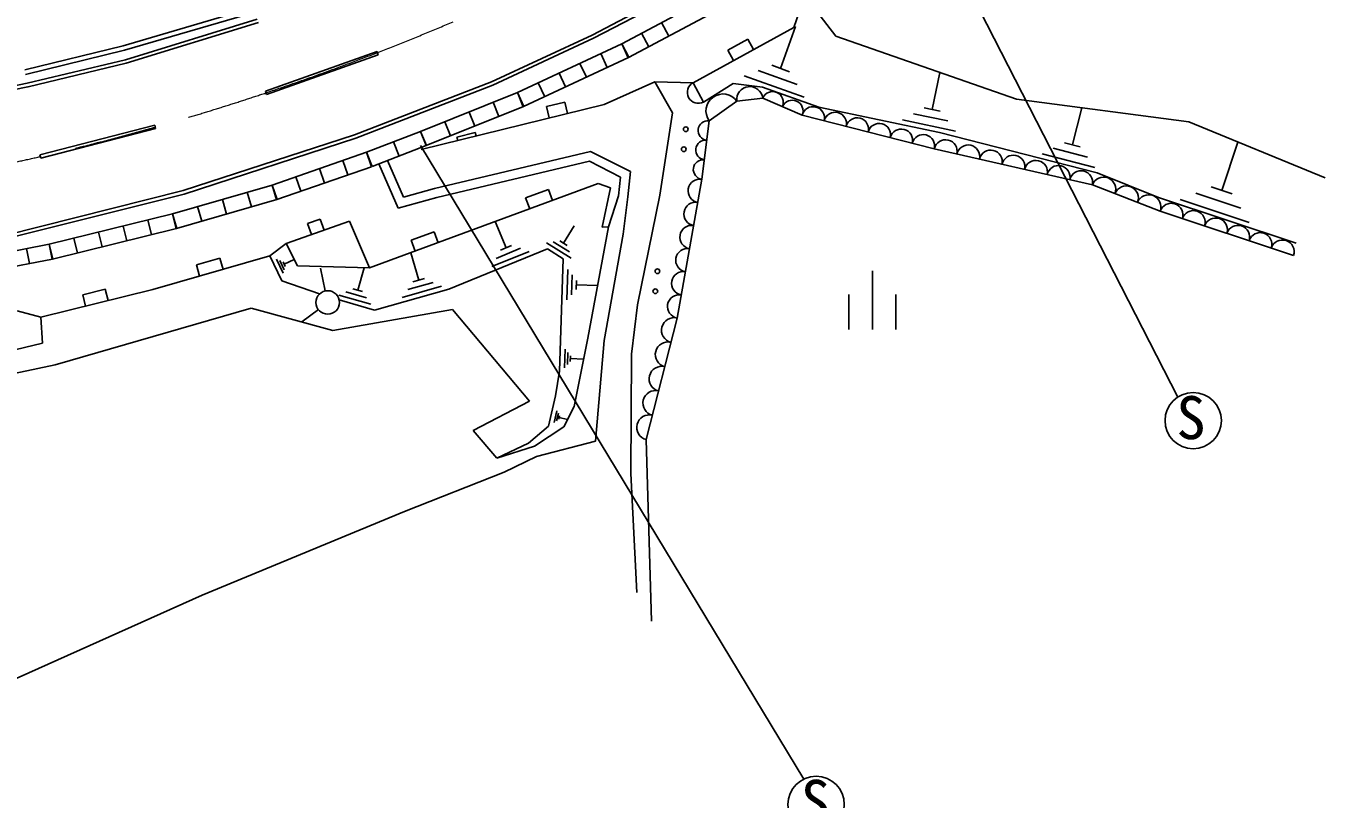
# Model space of a CAD drawing. Units: millimetres, scale not verified. Extents: x 40000 to 680000, y 20000 to 380000.
# Drawn here: x 190531 to 245886, y 241207 to 274163 of the extents above; entities that cross this region are included whole.
import ezdxf
from ezdxf.enums import TextEntityAlignment as Align

# ---------------------------------------------------------------- set-up
doc = ezdxf.new("R2010")
doc.units = ezdxf.units.MM
doc.header["$LTSCALE"] = 1000
doc.linetypes.add('CHAIN', pattern=[18.5, 12, -1.5, 3.5, -1.5])
for name, color, linetype, lineweight in [('M-BGD', 7, 'Continuous', 25), ('M-BMK', 2, 'CHAIN', 13), ('M-STR-STRC', 7, 'Continuous', 25)]:
    doc.layers.add(name, color=color, linetype=linetype, lineweight=lineweight)
doc.styles.add('ＭＳ ゴシック', font='')
doc.styles.get('ＭＳ ゴシック').set_extended_font_data('MS Gothic')

msp = doc.modelspace()

# ---------------------------------------------------------------- linework, layer by layer
at = {"layer": 'M-BGD'}
for p, q in [((221412, 277321), (214651, 273775)), ((221486, 277191), (214717, 273640)), ((215915, 273400), (219310, 275208)), ((223721, 275457), (223245, 274104)), ((225039, 273724), (223721, 275457)), ((194678, 273318), (200231, 274944)), ((194734, 273126), (200295, 274754)), ((216206, 272818), (219624, 274638)), ((194768, 272721), (200387, 274453)), ((194807, 272577), (200435, 274311)), ((217613, 274304), (217918, 273730)), ((223245, 274104), (218959, 271743)), ((223317, 274144), (222687, 272354)), ((214651, 273775), (210363, 271777)), ((214717, 273640), (210426, 271641)), ((216764, 273852), (217070, 273278)), ((220432, 273125), (221289, 273597)), ((221289, 273597), (221531, 273159)), ((232744, 271042), (225039, 273724)), ((194678, 273318), (190477, 272297)), ((194734, 273126), (190515, 272101)), ((200732, 271381), (205493, 273072)), ((200782, 271240), (205543, 272931)), ((205493, 273072), (205543, 272931)), ((211472, 271321), (215915, 273400)), ((215027, 272984), (215302, 272395)), ((215915, 273400), (216191, 272811)), ((215915, 273400), (216221, 272826)), ((220432, 273125), (220674, 272687)), ((190585, 271718), (194768, 272721)), ((190620, 271573), (194807, 272577)), ((211731, 270724), (216206, 272818)), ((214138, 272568), (214413, 271979)), ((223067, 272214), (222307, 272494)), ((213249, 272152), (213525, 271564)), ((223697, 271134), (221137, 272034)), ((223387, 271674), (221727, 272264)), ((229477, 272184), (229147, 270604)), ((190585, 271718), (186984, 270977)), ((190615, 271571), (187011, 270829)), ((200732, 271381), (200782, 271240)), ((204535, 269520), (210372, 271781)), ((204586, 269379), (210426, 271641)), ((207349, 269668), (211472, 271321)), ((211472, 271321), (211714, 270717)), ((211472, 271321), (211747, 270732)), ((212360, 271737), (212636, 271148)), ((217334, 271781), (215167, 270817)), ((218959, 271743), (217334, 271781)), ((217334, 271781), (218075, 270462)), ((219399, 270920), (218959, 271743)), ((219399, 270920), (220664, 271705)), ((220664, 271705), (221910, 271551)), ((221910, 271551), (224319, 270706)), ((215167, 270817), (207374, 268901)), ((207587, 269063), (211731, 270724)), ((210441, 270908), (210683, 270304)), ((212709, 270728), (213489, 270919)), ((212709, 270728), (212829, 270242)), ((213489, 270919), (213608, 270434)), ((220825, 270959), (219642, 270121)), ((221925, 271090), (220825, 270959)), ((223605, 270358), (221925, 271090)), ((224319, 270706), (229462, 269624)), ((240088, 270076), (232744, 271042)), ((209410, 270494), (209652, 269891)), ((218075, 270462), (217547, 266956)), ((229237, 268929), (223605, 270358)), ((230137, 269684), (227877, 270164)), ((229817, 270114), (228347, 270424)), ((229487, 270534), (228807, 270674)), ((235527, 270674), (235127, 269104)), ((191125, 268675), (196018, 269941)), ((191163, 268530), (196056, 269796)), ((196018, 269941), (196056, 269796)), ((205044, 268778), (207349, 269668)), ((207349, 269668), (207583, 269061)), ((207349, 269668), (207591, 269064)), ((208380, 270081), (208622, 269478)), ((208897, 269429), (209676, 269620)), ((209676, 269620), (209712, 269476)), ((219642, 270121), (219334, 267628)), ((229462, 269624), (236173, 267906)), ((245886, 267684), (240088, 270076)), ((197224, 267143), (204535, 269520)), ((197266, 266999), (204586, 269379)), ((205278, 268172), (207587, 269063)), ((206197, 269223), (206431, 268617)), ((208897, 269429), (208933, 269284)), ((235457, 269014), (234787, 269184)), ((242167, 269214), (241487, 267154)), ((191125, 268675), (191163, 268530)), ((205044, 268778), (201022, 267382)), ((205044, 268778), (205257, 268164)), ((205044, 268778), (205278, 268172)), ((207937, 267233), (214590, 268817)), ((214590, 268817), (216290, 267955)), ((235972, 267391), (229237, 268929)), ((236077, 268134), (233827, 268714)), ((235767, 268574), (234307, 268954)), ((205257, 268164), (201219, 266762)), ((203033, 268080), (203246, 267466)), ((204039, 268429), (204252, 267815)), ((205566, 268283), (206387, 266393)), ((205939, 268427), (206615, 266870)), ((208036, 266845), (214540, 268393)), ((214540, 268393), (215864, 267722)), ((216290, 267955), (216181, 266876)), ((201022, 267382), (196777, 266152)), ((201022, 267382), (201235, 266768)), ((201022, 267382), (201203, 266758)), ((202028, 267731), (202241, 267117)), ((214919, 267444), (205172, 263846)), ((215440, 267259), (214919, 267444)), ((215864, 267722), (215783, 266916)), ((219334, 267628), (218278, 261712)), ((238860, 266261), (235972, 267391)), ((236173, 267906), (238794, 266856)), ((189630, 265236), (197224, 267143)), ((189660, 265089), (197266, 266999)), ((199961, 267074), (200142, 266450)), ((206387, 266393), (208036, 266845)), ((206615, 266870), (207937, 267233)), ((211822, 266834), (212797, 267194)), ((211822, 266834), (211995, 266365)), ((212797, 267194), (212970, 266725)), ((215089, 265589), (215440, 267259)), ((215783, 266916), (215360, 265602)), ((216181, 266876), (215975, 265284)), ((217547, 266956), (216589, 262281)), ((238794, 266856), (244656, 264904)), ((242297, 266394), (240377, 267034)), ((241927, 267004), (241037, 267304)), ((201219, 266762), (196945, 265524)), ((197838, 266460), (198019, 265835)), ((198900, 266767), (199080, 266143)), ((244544, 264385), (238860, 266261)), ((242657, 265784), (239717, 266764)), ((196777, 266152), (191526, 264856)), ((195727, 265893), (195883, 265262)), ((196777, 266152), (196958, 265528)), ((196777, 266152), (196933, 265521)), ((204314, 265840), (201613, 264894)), ((202528, 265744), (203068, 265933)), ((202528, 265744), (202694, 265272)), ((203068, 265933), (203234, 265462)), ((205172, 263846), (204314, 265840)), ((210527, 265824), (210987, 264704)), ((196945, 265524), (191666, 264221)), ((193627, 265374), (193782, 264743)), ((194677, 265634), (194833, 265003)), ((206949, 265035), (207923, 265394)), ((207923, 265394), (208096, 264925)), ((213897, 265644), (213437, 264904)), ((215360, 265602), (214470, 260861)), ((215360, 265602), (215089, 265589)), ((215975, 265284), (215173, 260748)), ((191526, 264856), (186684, 263928)), ((190558, 264670), (190680, 264032)), ((191526, 264856), (191682, 264225)), ((191526, 264856), (191649, 264217)), ((192577, 265115), (192732, 264484)), ((200918, 264360), (201613, 264894)), ((202102, 263934), (201613, 264894)), ((206949, 265035), (207122, 264566)), ((212761, 264656), (208552, 262944)), ((211597, 264684), (210567, 264254)), ((211217, 264804), (210747, 264604)), ((213767, 264264), (212707, 264924)), ((213427, 264235), (212761, 264656)), ((213687, 264534), (212997, 264964)), ((213597, 264804), (213277, 265004)), ((191666, 264221), (186794, 263288)), ((200918, 264360), (195940, 262931)), ((197793, 263983), (198789, 264269)), ((198789, 264269), (198927, 263788)), ((201438, 263294), (200918, 264360)), ((201497, 263624), (201207, 264224)), ((201537, 263774), (201347, 264164)), ((201577, 263914), (201487, 264104)), ((201957, 264214), (201537, 264014)), ((206937, 264494), (207267, 263324)), ((211977, 264554), (210377, 263904)), ((213272, 259441), (213427, 264235)), ((197793, 263983), (197931, 263503)), ((202102, 263934), (205172, 263846)), ((203284, 262865), (203075, 263843)), ((204937, 263854), (204667, 262904)), ((213577, 262484), (213617, 263784)), ((213777, 262704), (213807, 263554)), ((226599, 263721), (226599, 261221)), ((192952, 262706), (193908, 262943)), ((193908, 262943), (194028, 262457)), ((203044, 262739), (201438, 263294)), ((204867, 262844), (204457, 262964)), ((208552, 262944), (205379, 262052)), ((208237, 263064), (206567, 262594)), ((207877, 263234), (206797, 262924)), ((207517, 263394), (207017, 263254)), ((213977, 262924), (213987, 263314)), ((214887, 263094), (213987, 263124)), ((195940, 262931), (191160, 261746)), ((192952, 262706), (193072, 262220)), ((205227, 262304), (203867, 262694)), ((205379, 262052), (203878, 262481)), ((205047, 262574), (204167, 262834)), ((225599, 262721), (225599, 261221)), ((227599, 261221), (227599, 262721)), ((190154, 262020), (191160, 261746)), ((191769, 259722), (200128, 262128)), ((200128, 262128), (203613, 261183)), ((202989, 262076), (202281, 261544)), ((203613, 261183), (208706, 262070)), ((208706, 262070), (211987, 258172)), ((216589, 262281), (216335, 260175)), ((191236, 260642), (191160, 261746)), ((218278, 261712), (216960, 256530)), ((214470, 260861), (213887, 257946)), ((215173, 260748), (214801, 256457)), ((186894, 259587), (191236, 260642)), ((213477, 259594), (213507, 260384)), ((213607, 259734), (213627, 260244)), ((216335, 260175), (216301, 255091)), ((184910, 258240), (191769, 259722)), ((213727, 259864), (213737, 260104)), ((214287, 259964), (213737, 259984)), ((213272, 259441), (213102, 258396)), ((211987, 258172), (209590, 256921)), ((213102, 258396), (212794, 257096)), ((213037, 257254), (213157, 257754)), ((213137, 257324), (213217, 257654)), ((213237, 257394), (213267, 257544)), ((213607, 257384), (213257, 257474)), ((213887, 257946), (213448, 257078)), ((209590, 256921), (210592, 255738)), ((212794, 257096), (211942, 256375)), ((213448, 257078), (212203, 256247)), ((211942, 256375), (210592, 255738)), ((214801, 256457), (212281, 255811)), ((216960, 256530), (217185, 248793)), ((212203, 256247), (210592, 255738)), ((212281, 255811), (210909, 255138)), ((206663, 253459), (210909, 255138)), ((216301, 255091), (216554, 250010)), ((198038, 249900), (206663, 253459)), ((198038, 249900), (180423, 242007))]:
    msp.add_line(p, q, dxfattribs=at)
for centre, radius in [((218647, 269763), 100), ((218561, 268910), 100), ((217436, 263704), 100), ((217349, 262851), 100), ((203389, 262376), 500)]:
    msp.add_circle(centre, radius, dxfattribs=at)
for centre, radius, start, end in [((219179, 271331), 466, 118.1168, 298.1168), ((220233, 270540), 725, 35.2968, 215.2968), ((221375, 271025), 554, 6.809, 186.809), ((222345, 270907), 458, 336.4544, 156.4544), ((223185, 270541), 458, 336.4544, 156.4544), ((224074, 270239), 484, 345.7606, 165.7606), ((225013, 270001), 484, 345.7606, 165.7606), ((225952, 269763), 484, 345.7606, 165.7606), ((219591, 269706), 419, 82.9706, 262.9706), ((226890, 269525), 484, 345.7606, 165.7606), ((227829, 269286), 484, 345.7606, 165.7606), ((219488, 268875), 419, 82.9706, 262.9706), ((228768, 269048), 484, 345.7606, 165.7606), ((229718, 268819), 493, 347.1333, 167.1333), ((230680, 268599), 493, 347.1333, 167.1333), ((231642, 268380), 493, 347.1333, 167.1333), ((232604, 268160), 493, 347.1333, 167.1333), ((219386, 268044), 419, 82.9706, 262.9706), ((233566, 267940), 493, 347.1333, 167.1333), ((234529, 267720), 493, 347.1333, 167.1333), ((235491, 267501), 493, 347.1333, 167.1333), ((219246, 267135), 501, 79.8783, 259.8783), ((236453, 267202), 517, 338.634, 158.634), ((237416, 266826), 517, 338.634, 158.634), ((238378, 266449), 517, 338.634, 158.634), ((219070, 266149), 501, 79.8783, 259.8783), ((239333, 266105), 499, 341.733, 161.733), ((240281, 265792), 499, 341.733, 161.733), ((241228, 265479), 499, 341.733, 161.733), ((218894, 265163), 501, 79.8783, 259.8783), ((242176, 265166), 499, 341.733, 161.733), ((243123, 264854), 499, 341.733, 161.733), ((218718, 264177), 501, 79.8783, 259.8783), ((244071, 264541), 499, 341.733, 161.733), ((218542, 263191), 501, 79.8783, 259.8783), ((218366, 262205), 501, 79.8783, 259.8783), ((218147, 261194), 535, 75.7301, 255.7301), ((217883, 260157), 535, 75.7301, 255.7301), ((217619, 259121), 535, 75.7301, 255.7301), ((217356, 258085), 535, 75.7301, 255.7301), ((217092, 257049), 535, 75.7301, 255.7301)]:
    msp.add_arc(centre, radius, start, end, dxfattribs=at)
at = {"layer": 'M-BMK'}
msp.add_open_spline([(179333, 266731), (179509, 266745), (179684, 266759), (179860, 266773), (180035, 266788), (180211, 266803), (180386, 266819), (180561, 266835), (180737, 266851), (180912, 266868), (181644, 266941), (182374, 267031), (183103, 267130), (183832, 267228), (184560, 267334), (185286, 267451), (186012, 267567), (186737, 267694), (187460, 267829), (191958, 268672), (196394, 269853), (200739, 271307), (206980, 273397), (213030, 276052), (218790, 279248), (224528, 282431), (229979, 286151), (234967, 290394), (237726, 292741), (240343, 295247), (242960, 297753)], degree=3, knots=[0, 0, 0, 0, 1, 1, 1, 2, 2, 2, 3, 3, 3, 4, 4, 4, 5, 5, 5, 6, 6, 6, 7, 7, 7, 8, 8, 8, 9, 9, 9, 10, 10, 10, 10], dxfattribs=at)
at = {"layer": 'M-STR-STRC'}
for p, q in [((239613, 258342), (228448, 280172)), ((223681, 242060), (207349, 269062))]:
    msp.add_line(p, q, dxfattribs=at)
for centre in [(240270, 257338), (224201, 240979)]:
    msp.add_circle(centre, 1200, dxfattribs=at)

# ---------------------------------------------------------------- texts
at = {"layer": 'M-STR-STRC', "style": 'ＭＳ ゴシック'}
for p in [(239550, 256000), (223550, 239642)]:
    msp.add_text('S', height=1833, dxfattribs=at).set_placement(p, align=Align.BOTTOM_LEFT)

doc.saveas('drawing.dxf')
